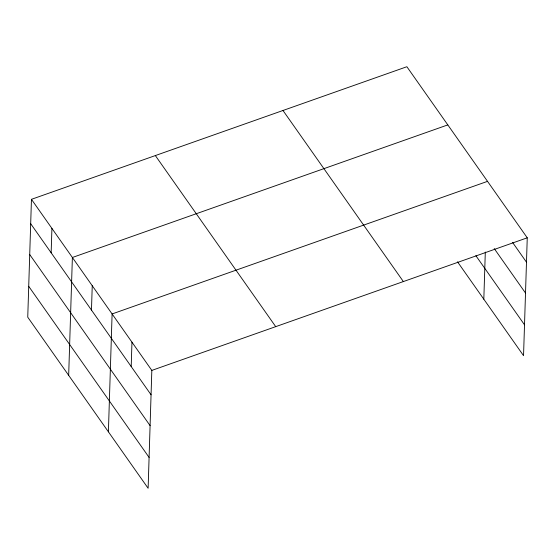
<?xml version="1.0" encoding="UTF-8"?>
<svg xmlns="http://www.w3.org/2000/svg" width="555" height="555" viewBox="0 0 555 555"><rect width="100%" height="100%" fill="white"/><g stroke="black" fill="none" stroke-linecap="round" stroke-linejoin="round"><path stroke-width="0.83" d="M31.455 199.328L27.75 317.189L148.123 488.275L151.827 370.407L31.455 199.328L406.877 66.725L527.25 237.811L523.545 355.672L457.507 261.814M51.15 252.789L51.92 228.41M68.674 375.36L72.379 257.492L447.802 124.896M91.478 310.099L92.241 285.721M108.398 431.818L112.103 313.95L487.526 181.353M131.202 366.557L131.965 342.178M483.821 299.214L485.306 252.046M151.827 370.407L527.25 237.811M512.577 242.424L526.487 262.189M494.234 248.578L525.516 293.04M475.857 255.661L524.517 324.821M282.988 110.487L403.36 281.565M155.344 155.566L275.717 326.652M30.685 223.707L151.064 394.785M29.72 254.558L150.093 425.636M28.721 286.338L149.094 457.424"/></g></svg>
